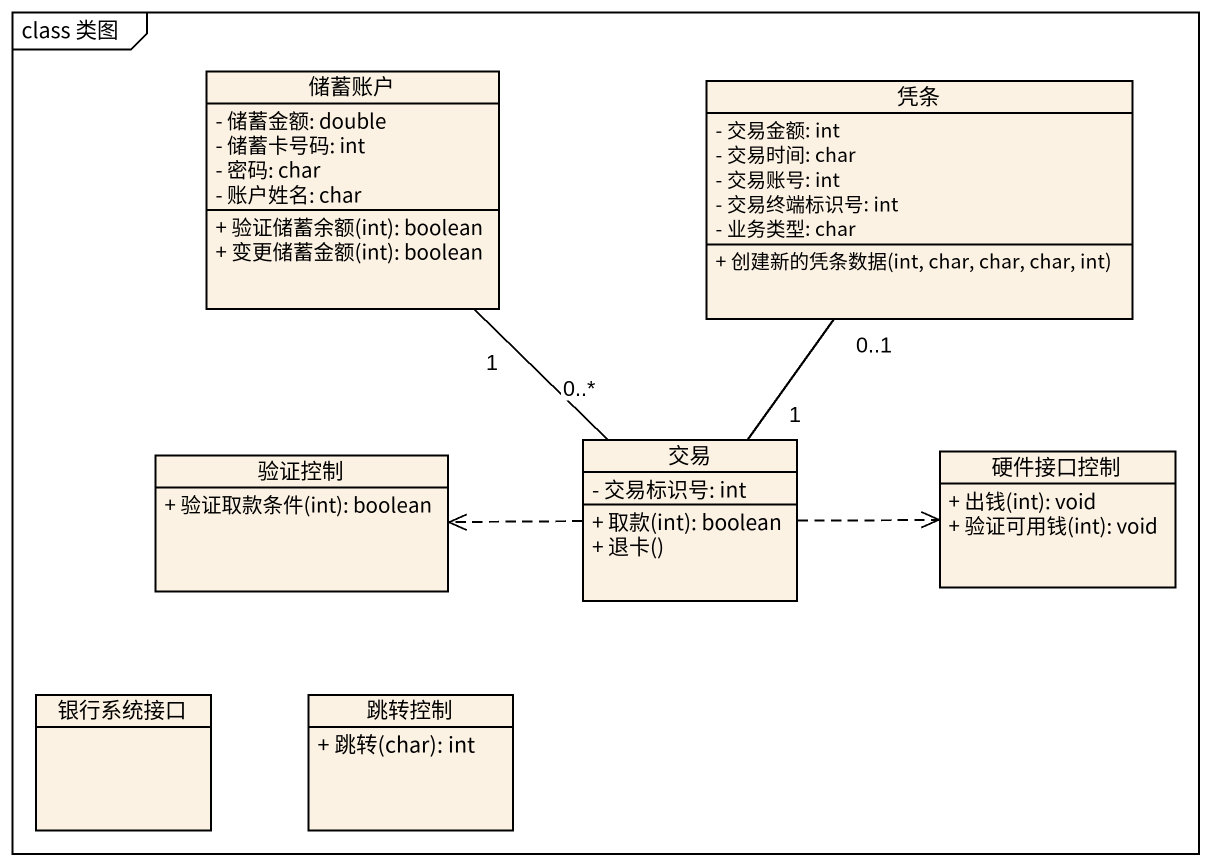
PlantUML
@startuml
mainframe class 类图
hide circle
hide empty members
skinparam classAttributeIconSize 0
class 储蓄账户 {
  - 储蓄金额: double
  - 储蓄卡号码: int
  - 密码: char
  - 账户姓名: char
  + 验证储蓄余额(int): boolean
  {abstract} + 变更储蓄金额(int): boolean
}
class 凭条 {
  - 交易金额: int
  - 交易时间: char
  - 交易账号: int
  - 交易终端标识号: int
  - 业务类型: char
  + 创建新的凭条数据(int, char, char, char, int)
}
class 验证控制 {
  + 验证取款条件(int): boolean
}
class 交易 {
  - 交易标识号: int
  + 取款(int): boolean
  + 退卡()
}
class 硬件接口控制 {
  + 出钱(int): void
  + 验证可用钱(int): void
}
class 银行系统接口
class 跳转控制 {
  + 跳转(char): int
}
交易 "0..*" -up- "1" 储蓄账户
交易 "1" -up- "0..1" 凭条
交易 .left.> 验证控制
交易 .right.> 硬件接口控制
@enduml
